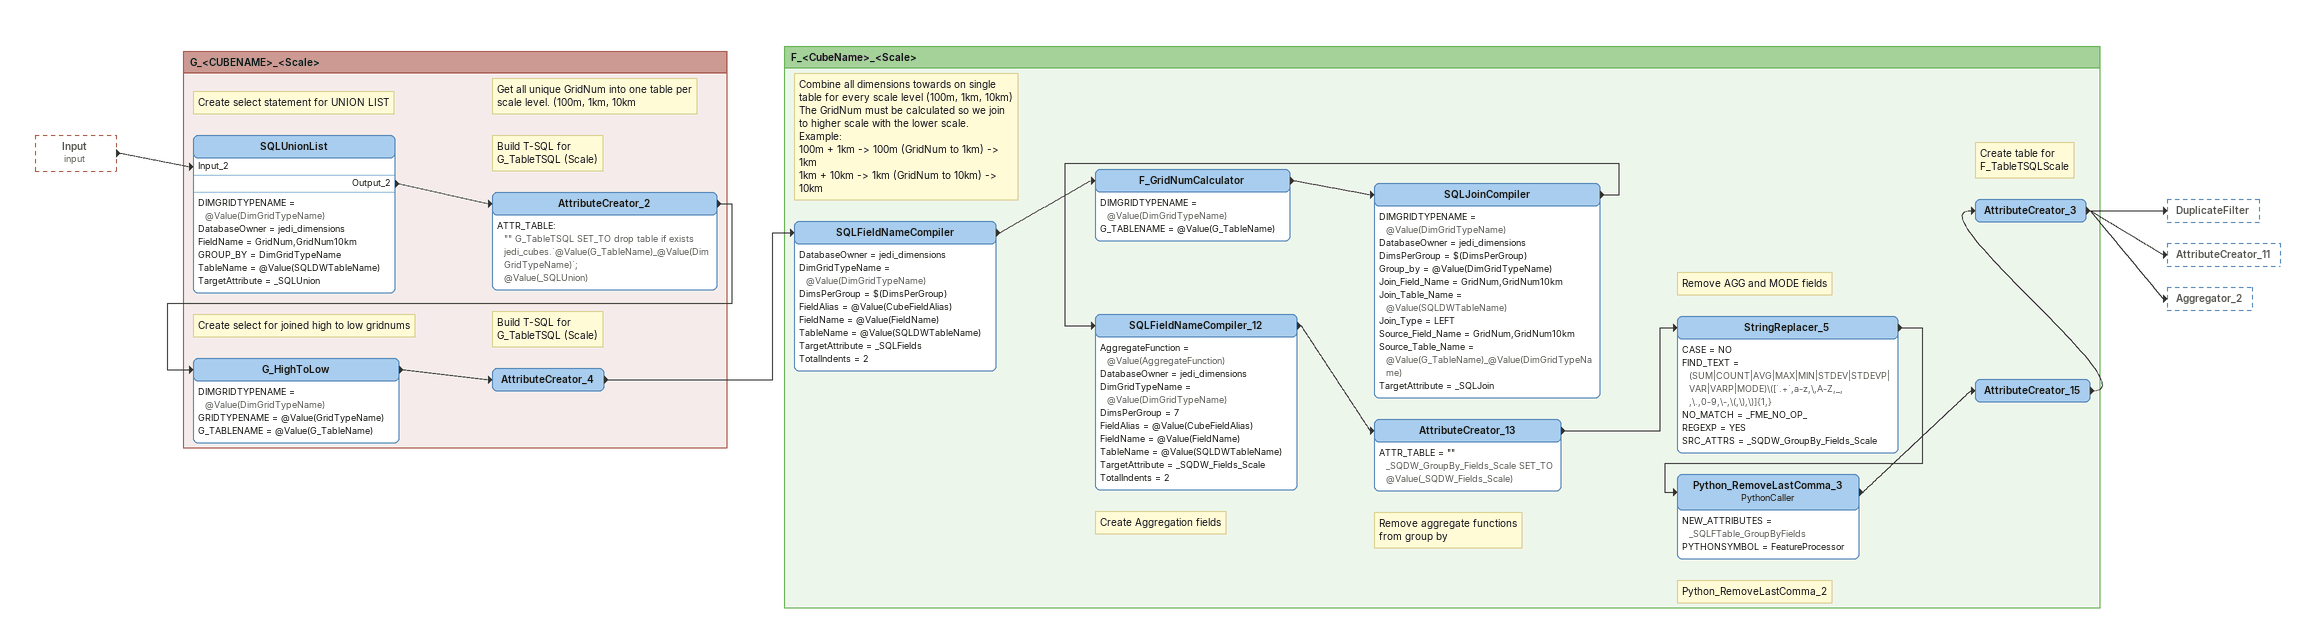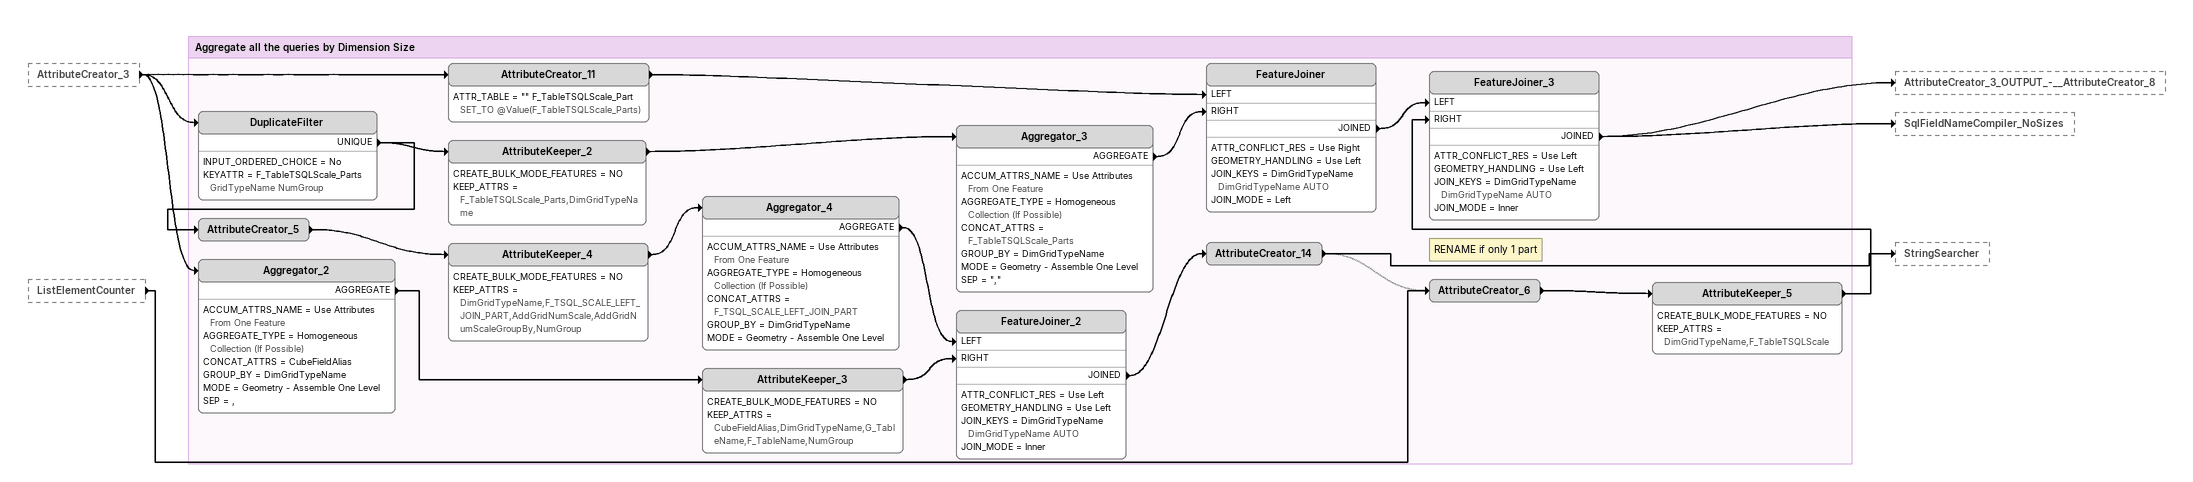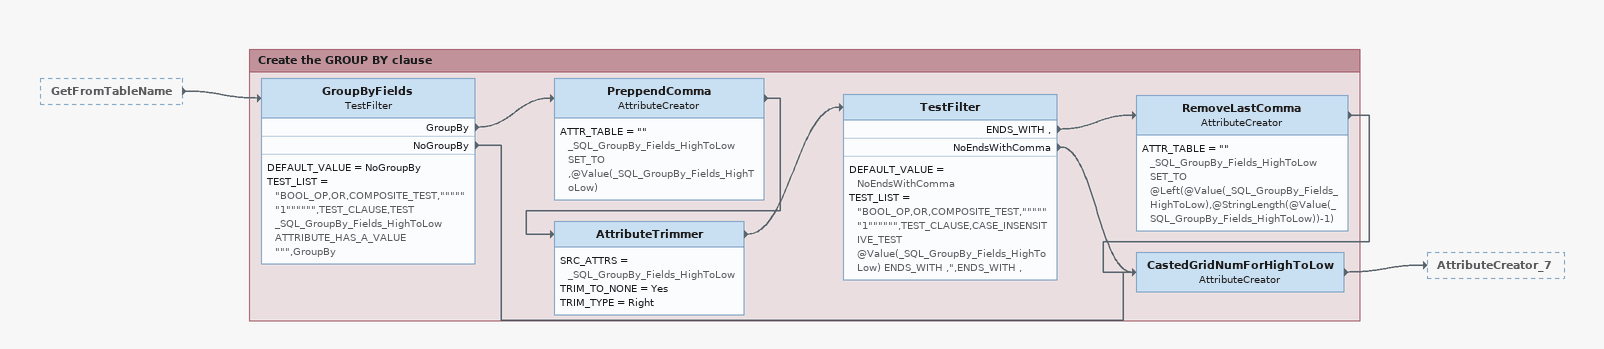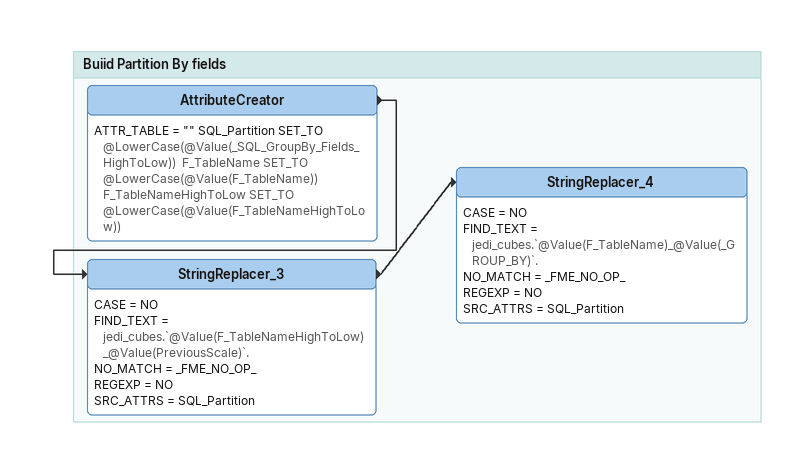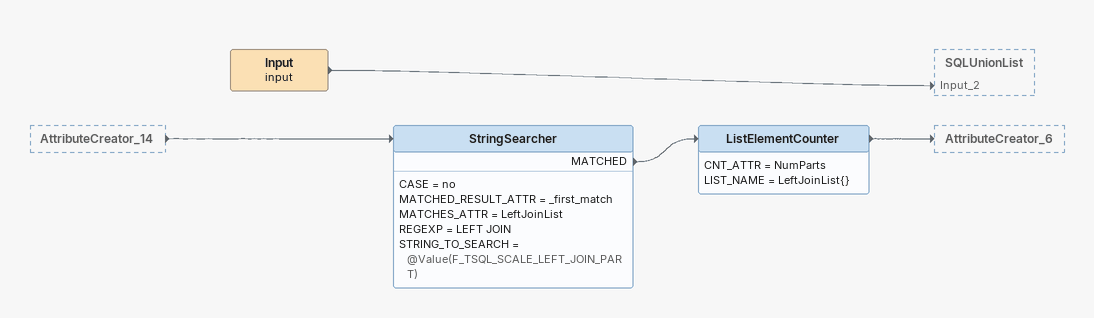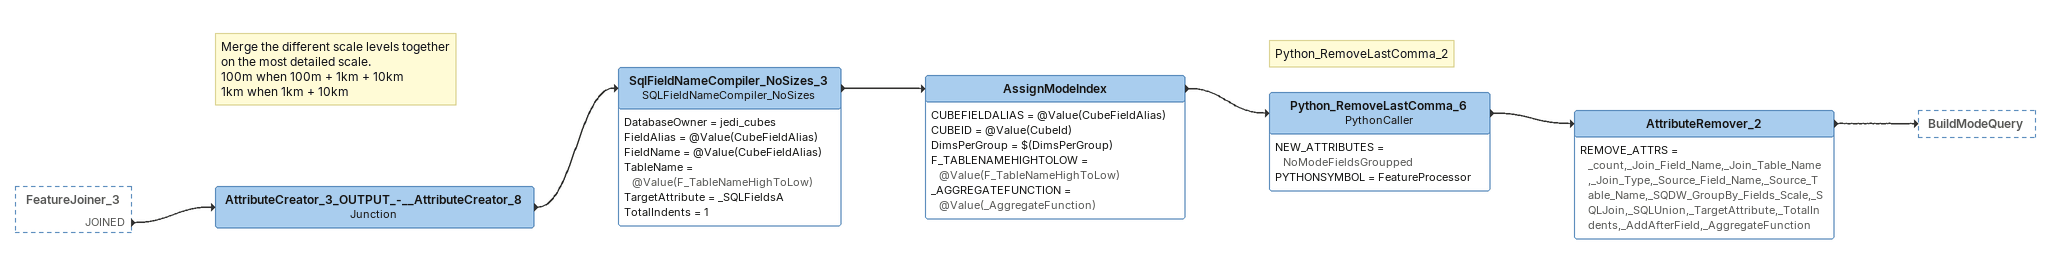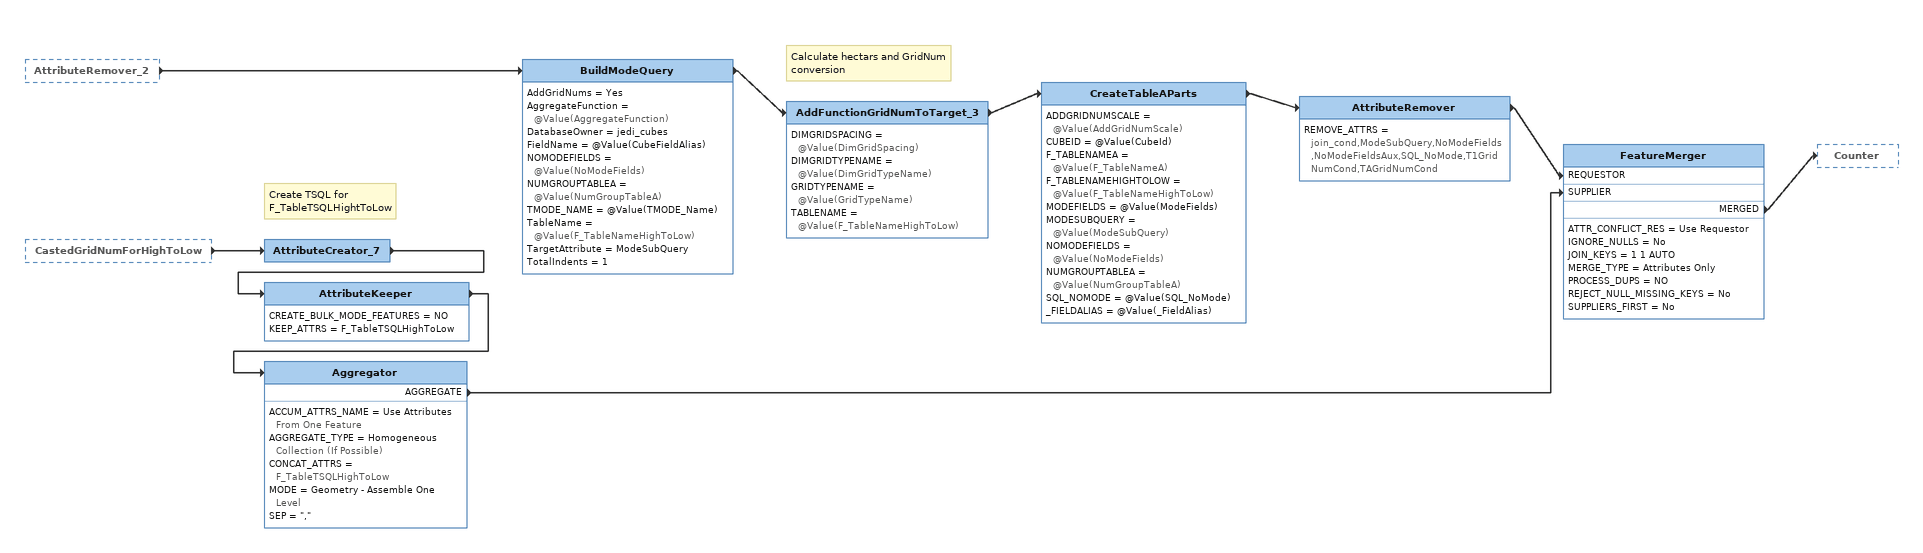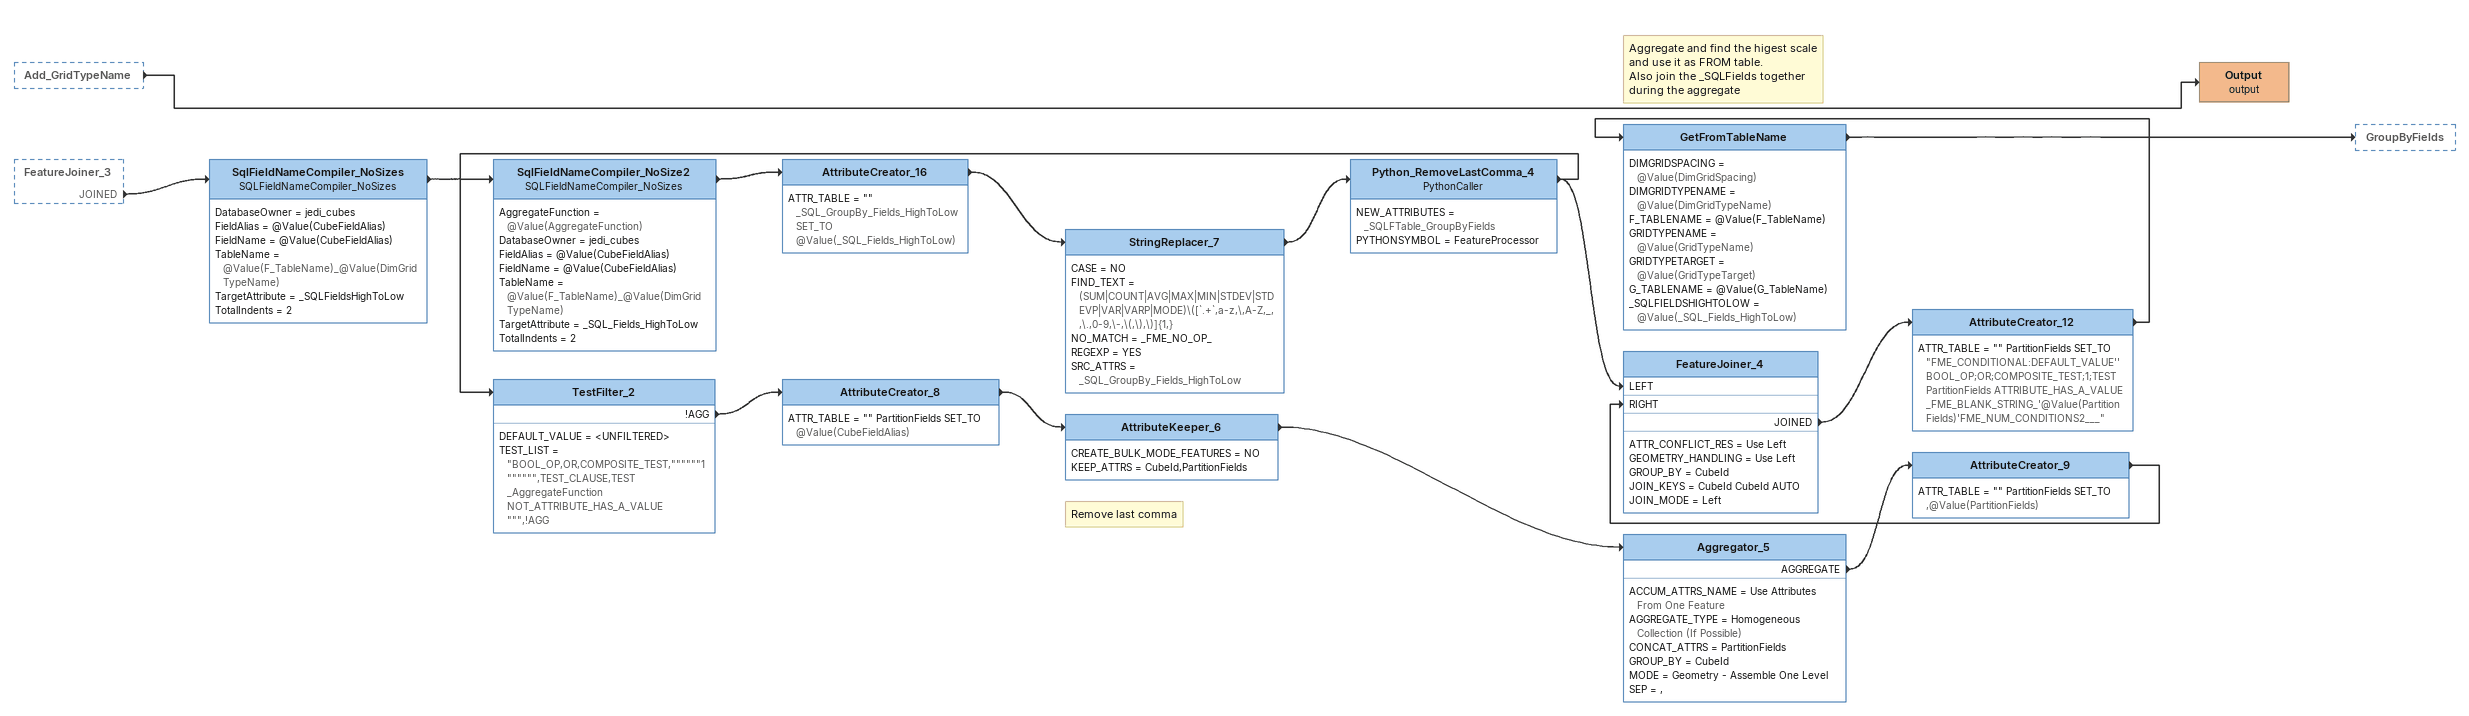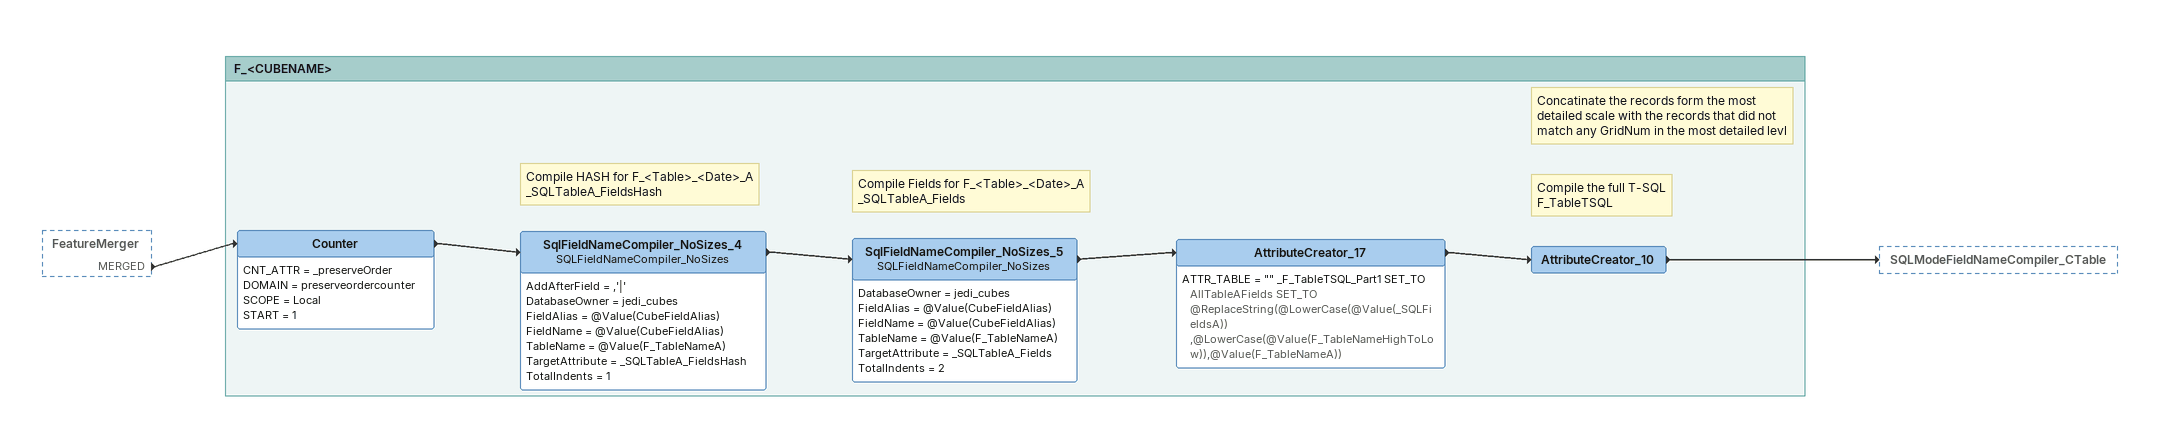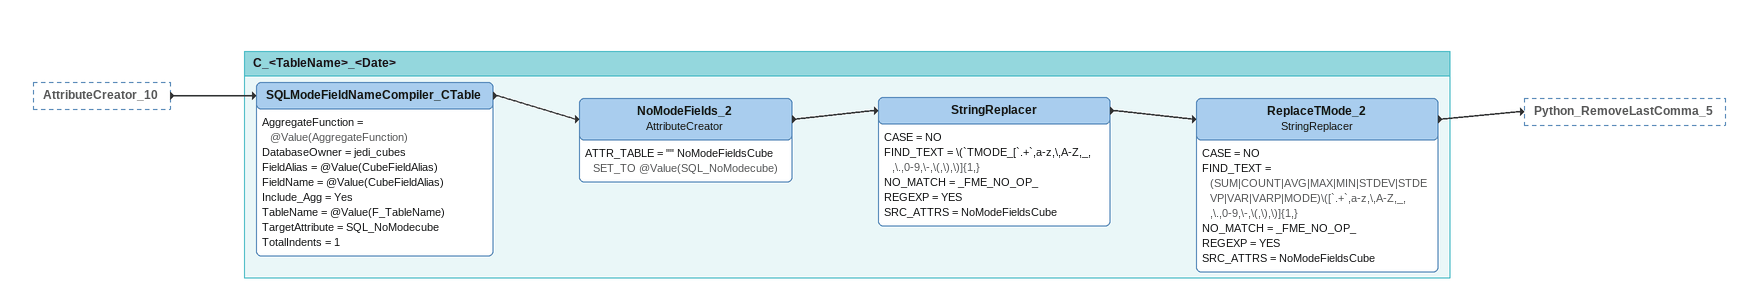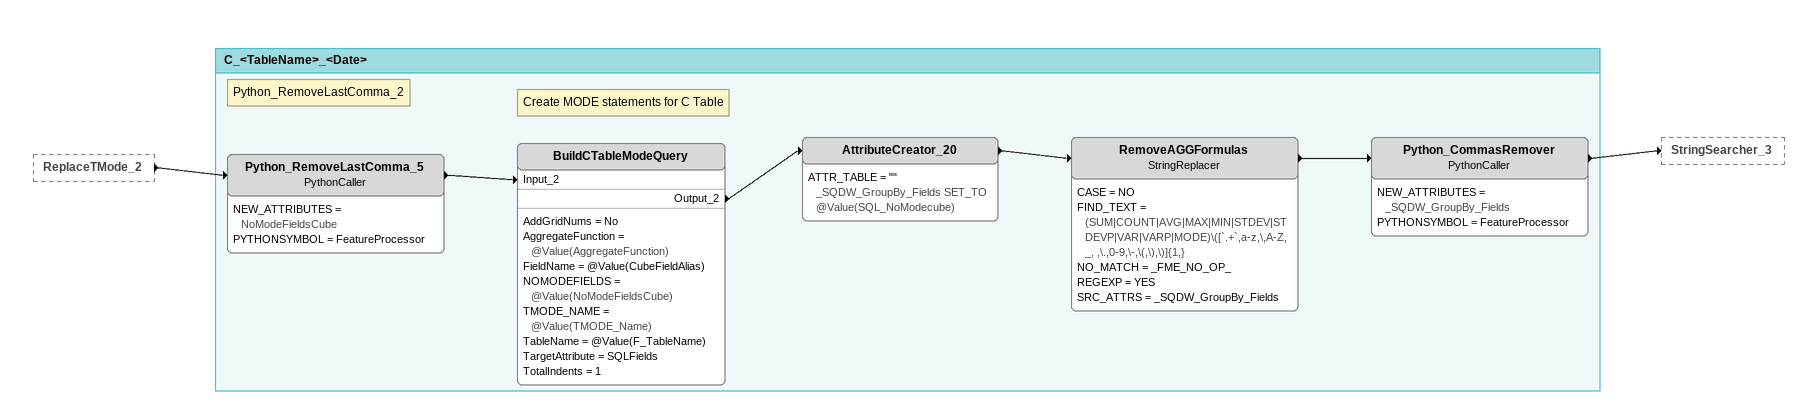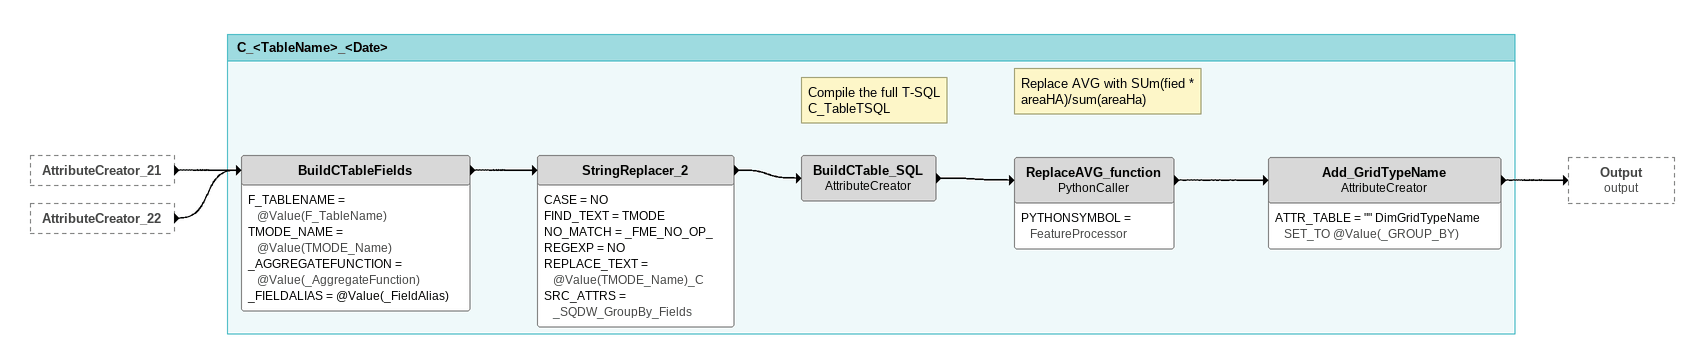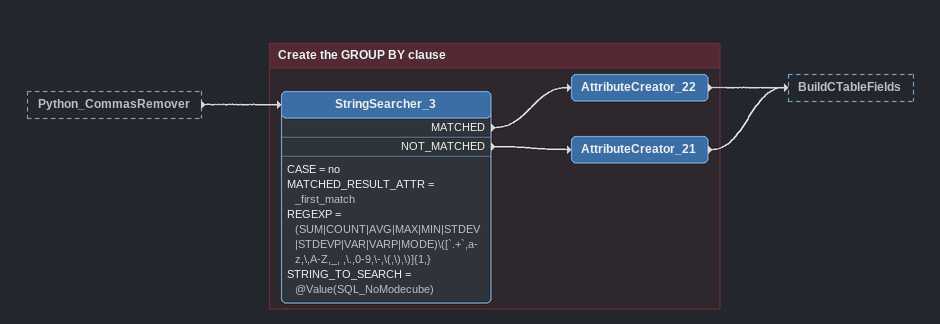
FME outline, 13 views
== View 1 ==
Input (input) [outside]
    -> SQLUnionList [Input_2]

Bookmark: G_<CUBENAME>_<Scale>
Note: Create select statement for UNION LIST
SQLUnionList
    DIMGRIDTYPENAME = @Value(DimGridTypeName)
    DatabaseOwner = jedi_dimensions
    FieldName = GridNum,GridNum10km
    GROUP_BY = DimGridTypeName
    TableName = @Value(SQLDWTableName)
    TargetAttribute = _SQLUnion
    Output_2 -> AttributeCreator_2
Note: Get all unique GridNum into one table per scale level. (100m, 1km, 10km
Note: Build T-SQL for / G_TableTSQL (Scale)
AttributeCreator_2
    ATTR_TABLE:
      "" G_TableTSQL SET_TO drop table if exists jedi_cubes.`@Value(G_TableName)_@Value(DimGridTypeName)`;
      @Value(_SQLUnion)
    -> G_HighToLow
Note: Create select for joined high to low gridnums
G_HighToLow
    DIMGRIDTYPENAME = @Value(DimGridTypeName)
    GRIDTYPENAME = @Value(GridTypeName)
    G_TABLENAME = @Value(G_TableName)
    -> AttributeCreator_4
Note: Build T-SQL for / G_TableTSQL (Scale)
AttributeCreator_4
    -> SQLFieldNameCompiler

Bookmark: F_<CubeName>_<Scale>
Note: Combine all dimensions towards on single table for every scale level (100m, 1km, 10km) / The GridNum must be calculated so we join to higher scale with the lower scale. / Example: / 100m + 1km -> 100m (GridNum to 1km) -> 1km / 1km + 10km -> 1km (GridNum to 10km) -> 10km
SQLFieldNameCompiler
    DatabaseOwner = jedi_dimensions
    DimGridTypeName = @Value(DimGridTypeName)
    DimsPerGroup = $(DimsPerGroup)
    FieldAlias = @Value(CubeFieldAlias)
    FieldName = @Value(FieldName)
    TableName = @Value(SQLDWTableName)
    TargetAttribute = _SQLFields
    TotalIndents = 2
    -> F_GridNumCalculator
F_GridNumCalculator
    DIMGRIDTYPENAME = @Value(DimGridTypeName)
    G_TABLENAME = @Value(G_TableName)
    -> SQLJoinCompiler
SQLJoinCompiler
    DIMGRIDTYPENAME = @Value(DimGridTypeName)
    DatabaseOwner = jedi_dimensions
    DimsPerGroup = $(DimsPerGroup)
    Group_by = @Value(DimGridTypeName)
    Join_Field_Name = GridNum,GridNum10km
    Join_Table_Name = @Value(SQLDWTableName)
    Join_Type = LEFT
    Source_Field_Name = GridNum,GridNum10km
    Source_Table_Name = @Value(G_TableName)_@Value(DimGridTypeName)
    TargetAttribute = _SQLJoin
    -> SQLFieldNameCompiler_12
Note: Create Aggregation fields
SQLFieldNameCompiler_12
    AggregateFunction = @Value(AggregateFunction)
    DatabaseOwner = jedi_dimensions
    DimGridTypeName = @Value(DimGridTypeName)
    DimsPerGroup = 7
    FieldAlias = @Value(CubeFieldAlias)
    FieldName = @Value(FieldName)
    TableName = @Value(SQLDWTableName)
    TargetAttribute = _SQDW_Fields_Scale
    TotalIndents = 2
    -> AttributeCreator_13
Note: Remove aggregate functions / from group by
AttributeCreator_13
    ATTR_TABLE = "" _SQDW_GroupBy_Fields_Scale SET_TO @Value(_SQDW_Fields_Scale)
    -> StringReplacer_5
Note: Remove AGG and MODE fields
StringReplacer_5
    CASE = NO
    FIND_TEXT = (SUM|COUNT|AVG|MAX|MIN|STDEV|STDEVP|VAR|VARP|MODE)\([`.+`,a-z,\,A-Z,_, ,\.,0-9,\-,\(,\),\)]{1,}
    NO_MATCH = _FME_NO_OP_
    REGEXP = YES
    SRC_ATTRS = _SQDW_GroupBy_Fields_Scale
    -> Python_RemoveLastComma_3
Note: Python_RemoveLastComma_2
Python_RemoveLastComma_3: PythonCaller
    NEW_ATTRIBUTES = _SQLFTable_GroupByFields
    PYTHONSYMBOL = FeatureProcessor
    -> AttributeCreator_15
AttributeCreator_15
    -> AttributeCreator_3
Note: Create table for / F_TableTSQLScale
AttributeCreator_3
    -> DuplicateFilter
    -> AttributeCreator_11
    -> Aggregator_2

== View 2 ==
AttributeCreator_3 [outside]
    -> DuplicateFilter
    -> AttributeCreator_11
    -> Aggregator_2
ListElementCounter [outside]
    -> AttributeCreator_6

Bookmark: Aggregate all the queries by Dimension Size
AttributeCreator_11
    ATTR_TABLE = "" F_TableTSQLScale_Part SET_TO @Value(F_TableTSQLScale_Parts)
    -> FeatureJoiner [LEFT]
DuplicateFilter
    INPUT_ORDERED_CHOICE = No
    KEYATTR = F_TableTSQLScale_Parts GridTypeName NumGroup
    UNIQUE -> AttributeKeeper_2
    UNIQUE -> AttributeCreator_5
AttributeKeeper_2
    CREATE_BULK_MODE_FEATURES = NO
    KEEP_ATTRS = F_TableTSQLScale_Parts,DimGridTypeName
    -> Aggregator_3
Aggregator_3
    ACCUM_ATTRS_NAME = Use Attributes From One Feature
    AGGREGATE_TYPE = Homogeneous Collection (If Possible)
    CONCAT_ATTRS = F_TableTSQLScale_Parts
    GROUP_BY = DimGridTypeName
    MODE = Geometry - Assemble One Level
    SEP = ","
    AGGREGATE -> FeatureJoiner [RIGHT]
FeatureJoiner
    ATTR_CONFLICT_RES = Use Right
    GEOMETRY_HANDLING = Use Left
    JOIN_KEYS = DimGridTypeName DimGridTypeName AUTO
    JOIN_MODE = Left
    JOINED -> FeatureJoiner_3 [LEFT]
AttributeCreator_5
    -> AttributeKeeper_4
AttributeKeeper_4
    CREATE_BULK_MODE_FEATURES = NO
    KEEP_ATTRS = DimGridTypeName,F_TSQL_SCALE_LEFT_JOIN_PART,AddGridNumScale,AddGridNumScaleGroupBy,NumGroup
    -> Aggregator_4
Aggregator_4
    ACCUM_ATTRS_NAME = Use Attributes From One Feature
    AGGREGATE_TYPE = Homogeneous Collection (If Possible)
    CONCAT_ATTRS = F_TSQL_SCALE_LEFT_JOIN_PART
    GROUP_BY = DimGridTypeName
    MODE = Geometry - Assemble One Level
    AGGREGATE -> FeatureJoiner_2 [LEFT]
Aggregator_2
    ACCUM_ATTRS_NAME = Use Attributes From One Feature
    AGGREGATE_TYPE = Homogeneous Collection (If Possible)
    CONCAT_ATTRS = CubeFieldAlias
    GROUP_BY = DimGridTypeName
    MODE = Geometry - Assemble One Level
    SEP = ,
    AGGREGATE -> AttributeKeeper_3
AttributeKeeper_3
    CREATE_BULK_MODE_FEATURES = NO
    KEEP_ATTRS = CubeFieldAlias,DimGridTypeName,G_TableName,F_TableName,NumGroup
    -> FeatureJoiner_2 [RIGHT]
FeatureJoiner_2
    ATTR_CONFLICT_RES = Use Left
    GEOMETRY_HANDLING = Use Left
    JOIN_KEYS = DimGridTypeName DimGridTypeName AUTO
    JOIN_MODE = Inner
    JOINED -> AttributeCreator_14
AttributeCreator_14
    -> AttributeCreator_6 [off]
    -> StringSearcher
Note: RENAME if only 1 part
AttributeCreator_6
    -> AttributeKeeper_5
AttributeKeeper_5
    CREATE_BULK_MODE_FEATURES = NO
    KEEP_ATTRS = DimGridTypeName,F_TableTSQLScale
    -> FeatureJoiner_3 [RIGHT]
FeatureJoiner_3
    ATTR_CONFLICT_RES = Use Left
    GEOMETRY_HANDLING = Use Left
    JOIN_KEYS = DimGridTypeName DimGridTypeName AUTO
    JOIN_MODE = Inner
    JOINED -> AttributeCreator_3_OUTPUT_-__AttributeCreator_8
    JOINED -> SqlFieldNameCompiler_NoSizes

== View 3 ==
GetFromTableName [outside]
    -> GroupByFields

Bookmark: Create the GROUP BY clause
GroupByFields: TestFilter
    DEFAULT_VALUE = NoGroupBy
    TEST_LIST = "BOOL_OP,OR,COMPOSITE_TEST,""""""1"""""",TEST_CLAUSE,TEST _SQL_GroupBy_Fields_HighToLow ATTRIBUTE_HAS_A_VALUE """,GroupBy
    GroupBy -> PreppendComma
    NoGroupBy -> CastedGridNumForHighToLow
PreppendComma: AttributeCreator
    ATTR_TABLE = "" _SQL_GroupBy_Fields_HighToLow SET_TO ,@Value(_SQL_GroupBy_Fields_HighToLow)
    -> AttributeTrimmer
AttributeTrimmer
    SRC_ATTRS = _SQL_GroupBy_Fields_HighToLow
    TRIM_TO_NONE = Yes
    TRIM_TYPE = Right
    -> TestFilter
TestFilter
    DEFAULT_VALUE = NoEndsWithComma
    TEST_LIST = "BOOL_OP,OR,COMPOSITE_TEST,""""""1"""""",TEST_CLAUSE,CASE_INSENSITIVE_TEST @Value(_SQL_GroupBy_Fields_HighToLow) ENDS_WITH ,",ENDS_WITH ,
    ENDS_WITH , -> RemoveLastComma
    NoEndsWithComma -> CastedGridNumForHighToLow
RemoveLastComma: AttributeCreator
    ATTR_TABLE = "" _SQL_GroupBy_Fields_HighToLow SET_TO @Left(@Value(_SQL_GroupBy_Fields_HighToLow),@StringLength(@Value(_SQL_GroupBy_Fields_HighToLow))-1)
    -> CastedGridNumForHighToLow
CastedGridNumForHighToLow: AttributeCreator
    -> AttributeCreator_7

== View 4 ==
Bookmark: Buiid Partition By fields
AttributeCreator
    ATTR_TABLE = "" SQL_Partition SET_TO @LowerCase(@Value(_SQL_GroupBy_Fields_HighToLow))  F_TableName SET_TO @LowerCase(@Value(F_TableName))  F_TableNameHighToLow SET_TO @LowerCase(@Value(F_TableNameHighToLow))
    -> StringReplacer_3
StringReplacer_3
    CASE = NO
    FIND_TEXT = jedi_cubes.`@Value(F_TableNameHighToLow)_@Value(PreviousScale)`.
    NO_MATCH = _FME_NO_OP_
    REGEXP = NO
    SRC_ATTRS = SQL_Partition
    -> StringReplacer_4
StringReplacer_4
    CASE = NO
    FIND_TEXT = jedi_cubes.`@Value(F_TableName)_@Value(_GROUP_BY)`.
    NO_MATCH = _FME_NO_OP_
    REGEXP = NO
    SRC_ATTRS = SQL_Partition

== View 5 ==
AttributeCreator_14 [outside]
    -> StringSearcher
Input (input)
    -> SQLUnionList [Input_2]
StringSearcher
    CASE = no
    MATCHED_RESULT_ATTR = _first_match
    MATCHES_ATTR = LeftJoinList
    REGEXP = LEFT JOIN
    STRING_TO_SEARCH = @Value(F_TSQL_SCALE_LEFT_JOIN_PART)
    MATCHED -> ListElementCounter
ListElementCounter
    CNT_ATTR = NumParts
    LIST_NAME = LeftJoinList{}
    -> AttributeCreator_6

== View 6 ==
FeatureJoiner_3 [outside]
    JOINED -> AttributeCreator_3_OUTPUT_-__AttributeCreator_8
Note: Merge the different scale levels together on the most detailed scale. / 100m when 100m + 1km + 10km / 1km when 1km + 10km
AttributeCreator_3_OUTPUT_-__AttributeCreator_8: Junction
    -> SqlFieldNameCompiler_NoSizes_3
SqlFieldNameCompiler_NoSizes_3: SQLFieldNameCompiler_NoSizes
    DatabaseOwner = jedi_cubes
    FieldAlias = @Value(CubeFieldAlias)
    FieldName = @Value(CubeFieldAlias)
    TableName = @Value(F_TableNameHighToLow)
    TargetAttribute = _SQLFieldsA
    TotalIndents = 1
    -> AssignModeIndex
AssignModeIndex
    CUBEFIELDALIAS = @Value(CubeFieldAlias)
    CUBEID = @Value(CubeId)
    DimsPerGroup = $(DimsPerGroup)
    F_TABLENAMEHIGHTOLOW = @Value(F_TableNameHighToLow)
    _AGGREGATEFUNCTION = @Value(_AggregateFunction)
    -> Python_RemoveLastComma_6
Note: Python_RemoveLastComma_2
Python_RemoveLastComma_6: PythonCaller
    NEW_ATTRIBUTES = NoModeFieldsGroupped
    PYTHONSYMBOL = FeatureProcessor
    -> AttributeRemover_2
AttributeRemover_2
    REMOVE_ATTRS = _count,_Join_Field_Name,_Join_Table_Name,_Join_Type,_Source_Field_Name,_Source_Table_Name,_SQDW_GroupBy_Fields_Scale,_SQLJoin,_SQLUnion,_TargetAttribute,_TotalIndents,_AddAfterField,_AggregateFunction
    -> BuildModeQuery

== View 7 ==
AttributeRemover_2 [outside]
    -> BuildModeQuery
CastedGridNumForHighToLow [outside]
    -> AttributeCreator_7
BuildModeQuery
    AddGridNums = Yes
    AggregateFunction = @Value(AggregateFunction)
    DatabaseOwner = jedi_cubes
    FieldName = @Value(CubeFieldAlias)
    NOMODEFIELDS = @Value(NoModeFields)
    NUMGROUPTABLEA = @Value(NumGroupTableA)
    TMODE_NAME = @Value(TMODE_Name)
    TableName = @Value(F_TableNameHighToLow)
    TargetAttribute = ModeSubQuery
    TotalIndents = 1
    -> AddFunctionGridNumToTarget_3
Note: Calculate hectars and GridNum conversion
AddFunctionGridNumToTarget_3
    DIMGRIDSPACING = @Value(DimGridSpacing)
    DIMGRIDTYPENAME = @Value(DimGridTypeName)
    GRIDTYPENAME = @Value(GridTypeName)
    TABLENAME = @Value(F_TableNameHighToLow)
    -> CreateTableAParts
CreateTableAParts
    ADDGRIDNUMSCALE = @Value(AddGridNumScale)
    CUBEID = @Value(CubeId)
    F_TABLENAMEA = @Value(F_TableNameA)
    F_TABLENAMEHIGHTOLOW = @Value(F_TableNameHighToLow)
    MODEFIELDS = @Value(ModeFields)
    MODESUBQUERY = @Value(ModeSubQuery)
    NOMODEFIELDS = @Value(NoModeFields)
    NUMGROUPTABLEA = @Value(NumGroupTableA)
    SQL_NOMODE = @Value(SQL_NoMode)
    _FIELDALIAS = @Value(_FieldAlias)
    -> AttributeRemover
AttributeRemover
    REMOVE_ATTRS = join_cond,ModeSubQuery,NoModeFields,NoModeFieldsAux,SQL_NoMode,T1GridNumCond,TAGridNumCond
    -> FeatureMerger [REQUESTOR]
Note: Create TSQL for F_TableTSQLHightToLow
AttributeCreator_7
    -> AttributeKeeper
AttributeKeeper
    CREATE_BULK_MODE_FEATURES = NO
    KEEP_ATTRS = F_TableTSQLHighToLow
    -> Aggregator
Aggregator
    ACCUM_ATTRS_NAME = Use Attributes From One Feature
    AGGREGATE_TYPE = Homogeneous Collection (If Possible)
    CONCAT_ATTRS = F_TableTSQLHighToLow
    MODE = Geometry - Assemble One Level
    SEP = ","
    AGGREGATE -> FeatureMerger [SUPPLIER]
FeatureMerger
    ATTR_CONFLICT_RES = Use Requestor
    IGNORE_NULLS = No
    JOIN_KEYS = 1 1 AUTO
    MERGE_TYPE = Attributes Only
    PROCESS_DUPS = NO
    REJECT_NULL_MISSING_KEYS = No
    SUPPLIERS_FIRST = No
    MERGED -> Counter

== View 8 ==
Add_GridTypeName [outside]
    -> Output (output)
FeatureJoiner_3 [outside]
    JOINED -> SqlFieldNameCompiler_NoSizes
SqlFieldNameCompiler_NoSizes: SQLFieldNameCompiler_NoSizes
    DatabaseOwner = jedi_cubes
    FieldAlias = @Value(CubeFieldAlias)
    FieldName = @Value(CubeFieldAlias)
    TableName = @Value(F_TableName)_@Value(DimGridTypeName)
    TargetAttribute = _SQLFieldsHighToLow
    TotalIndents = 2
    -> SqlFieldNameCompiler_NoSize2
SqlFieldNameCompiler_NoSize2: SQLFieldNameCompiler_NoSizes
    AggregateFunction = @Value(AggregateFunction)
    DatabaseOwner = jedi_cubes
    FieldAlias = @Value(CubeFieldAlias)
    FieldName = @Value(CubeFieldAlias)
    TableName = @Value(F_TableName)_@Value(DimGridTypeName)
    TargetAttribute = _SQL_Fields_HighToLow
    TotalIndents = 2
    -> AttributeCreator_16
AttributeCreator_16
    ATTR_TABLE = "" _SQL_GroupBy_Fields_HighToLow SET_TO @Value(_SQL_Fields_HighToLow)
    -> StringReplacer_7
StringReplacer_7
    CASE = NO
    FIND_TEXT = (SUM|COUNT|AVG|MAX|MIN|STDEV|STDEVP|VAR|VARP|MODE)\([`.+`,a-z,\,A-Z,_, ,\.,0-9,\-,\(,\),\)]{1,}
    NO_MATCH = _FME_NO_OP_
    REGEXP = YES
    SRC_ATTRS = _SQL_GroupBy_Fields_HighToLow
    -> Python_RemoveLastComma_4
Python_RemoveLastComma_4: PythonCaller
    NEW_ATTRIBUTES = _SQLFTable_GroupByFields
    PYTHONSYMBOL = FeatureProcessor
    -> TestFilter_2
    -> FeatureJoiner_4 [LEFT]
TestFilter_2
    DEFAULT_VALUE = <UNFILTERED>
    TEST_LIST = "BOOL_OP,OR,COMPOSITE_TEST,""""""1"""""",TEST_CLAUSE,TEST _AggregateFunction NOT_ATTRIBUTE_HAS_A_VALUE """,!AGG
    !AGG -> AttributeCreator_8
AttributeCreator_8
    ATTR_TABLE = "" PartitionFields SET_TO @Value(CubeFieldAlias)
    -> AttributeKeeper_6
Note: Remove last comma
AttributeKeeper_6
    CREATE_BULK_MODE_FEATURES = NO
    KEEP_ATTRS = CubeId,PartitionFields
    -> Aggregator_5
Aggregator_5
    ACCUM_ATTRS_NAME = Use Attributes From One Feature
    AGGREGATE_TYPE = Homogeneous Collection (If Possible)
    CONCAT_ATTRS = PartitionFields
    GROUP_BY = CubeId
    MODE = Geometry - Assemble One Level
    SEP = ,
    AGGREGATE -> AttributeCreator_9
AttributeCreator_9
    ATTR_TABLE = "" PartitionFields SET_TO ,@Value(PartitionFields)
    -> FeatureJoiner_4 [RIGHT]
FeatureJoiner_4
    ATTR_CONFLICT_RES = Use Left
    GEOMETRY_HANDLING = Use Left
    GROUP_BY = CubeId
    JOIN_KEYS = CubeId CubeId AUTO
    JOIN_MODE = Left
    JOINED -> AttributeCreator_12
AttributeCreator_12
    ATTR_TABLE = "" PartitionFields SET_TO "FME_CONDITIONAL:DEFAULT_VALUE''BOOL_OP;OR;COMPOSITE_TEST;1;TEST PartitionFields ATTRIBUTE_HAS_A_VALUE _FME_BLANK_STRING_'@Value(PartitionFields)'FME_NUM_CONDITIONS2___"
    -> GetFromTableName
Note: Aggregate and find the higest scale / and use it as FROM table. / Also join the _SQLFields together during the aggregate
GetFromTableName
    DIMGRIDSPACING = @Value(DimGridSpacing)
    DIMGRIDTYPENAME = @Value(DimGridTypeName)
    F_TABLENAME = @Value(F_TableName)
    GRIDTYPENAME = @Value(GridTypeName)
    GRIDTYPETARGET = @Value(GridTypeTarget)
    G_TABLENAME = @Value(G_TableName)
    _SQLFIELDSHIGHTOLOW = @Value(_SQL_Fields_HighToLow)
    -> GroupByFields
Output (output)

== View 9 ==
FeatureMerger [outside]
    MERGED -> Counter

Bookmark: F_<CUBENAME>
Counter
    CNT_ATTR = _preserveOrder
    DOMAIN = preserveordercounter
    SCOPE = Local
    START = 1
    -> SqlFieldNameCompiler_NoSizes_4
Note: Compile HASH for F_<Table>_<Date>_A / _SQLTableA_FieldsHash
SqlFieldNameCompiler_NoSizes_4: SQLFieldNameCompiler_NoSizes
    AddAfterField = ,'|'
    DatabaseOwner = jedi_cubes
    FieldAlias = @Value(CubeFieldAlias)
    FieldName = @Value(CubeFieldAlias)
    TableName = @Value(F_TableNameA)
    TargetAttribute = _SQLTableA_FieldsHash
    TotalIndents = 1
    -> SqlFieldNameCompiler_NoSizes_5
Note: Compile Fields for F_<Table>_<Date>_A / _SQLTableA_Fields
SqlFieldNameCompiler_NoSizes_5: SQLFieldNameCompiler_NoSizes
    DatabaseOwner = jedi_cubes
    FieldAlias = @Value(CubeFieldAlias)
    FieldName = @Value(CubeFieldAlias)
    TableName = @Value(F_TableNameA)
    TargetAttribute = _SQLTableA_Fields
    TotalIndents = 2
    -> AttributeCreator_17
AttributeCreator_17
    ATTR_TABLE = "" _F_TableTSQL_Part1 SET_TO   AllTableAFields SET_TO @ReplaceString(@LowerCase(@Value(_SQLFieldsA))  ,@LowerCase(@Value(F_TableNameHighToLow)),@Value(F_TableNameA))
    -> AttributeCreator_10
Note: Concatinate the records form the most detailed scale with the records that did not match any GridNum in the most detailed levl
Note: Compile the full T-SQL / F_TableTSQL
AttributeCreator_10
    -> SQLModeFieldNameCompiler_CTable

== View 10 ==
AttributeCreator_10 [outside]
    -> SQLModeFieldNameCompiler_CTable

Bookmark: C_<TableName>_<Date>
SQLModeFieldNameCompiler_CTable
    AggregateFunction = @Value(AggregateFunction)
    DatabaseOwner = jedi_cubes
    FieldAlias = @Value(CubeFieldAlias)
    FieldName = @Value(CubeFieldAlias)
    Include_Agg = Yes
    TableName = @Value(F_TableName)
    TargetAttribute = SQL_NoModecube
    TotalIndents = 1
    -> NoModeFields_2
NoModeFields_2: AttributeCreator
    ATTR_TABLE = "" NoModeFieldsCube SET_TO @Value(SQL_NoModecube)
    -> StringReplacer
StringReplacer
    CASE = NO
    FIND_TEXT = \(`TMODE_[`.+`,a-z,\,A-Z,_, ,\.,0-9,\-,\(,\),\)]{1,}
    NO_MATCH = _FME_NO_OP_
    REGEXP = YES
    SRC_ATTRS = NoModeFieldsCube
    -> ReplaceTMode_2
ReplaceTMode_2: StringReplacer
    CASE = NO
    FIND_TEXT = (SUM|COUNT|AVG|MAX|MIN|STDEV|STDEVP|VAR|VARP|MODE)\([`.+`,a-z,\,A-Z,_, ,\.,0-9,\-,\(,\),\)]{1,}
    NO_MATCH = _FME_NO_OP_
    REGEXP = YES
    SRC_ATTRS = NoModeFieldsCube
    -> Python_RemoveLastComma_5

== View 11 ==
ReplaceTMode_2 [outside]
    -> Python_RemoveLastComma_5

Bookmark: C_<TableName>_<Date>
Note: Python_RemoveLastComma_2
Python_RemoveLastComma_5: PythonCaller
    NEW_ATTRIBUTES = NoModeFieldsCube
    PYTHONSYMBOL = FeatureProcessor
    -> BuildCTableModeQuery [Input_2]
Note: Create MODE statements for C Table
BuildCTableModeQuery
    AddGridNums = No
    AggregateFunction = @Value(AggregateFunction)
    FieldName = @Value(CubeFieldAlias)
    NOMODEFIELDS = @Value(NoModeFieldsCube)
    TMODE_NAME = @Value(TMODE_Name)
    TableName = @Value(F_TableName)
    TargetAttribute = SQLFields
    TotalIndents = 1
    Output_2 -> AttributeCreator_20
AttributeCreator_20
    ATTR_TABLE = "" _SQDW_GroupBy_Fields SET_TO @Value(SQL_NoModecube)
    -> RemoveAGGFormulas
RemoveAGGFormulas: StringReplacer
    CASE = NO
    FIND_TEXT = (SUM|COUNT|AVG|MAX|MIN|STDEV|STDEVP|VAR|VARP|MODE)\([`.+`,a-z,\,A-Z,_, ,\.,0-9,\-,\(,\),\)]{1,}
    NO_MATCH = _FME_NO_OP_
    REGEXP = YES
    SRC_ATTRS = _SQDW_GroupBy_Fields
    -> Python_CommasRemover
Python_CommasRemover: PythonCaller
    NEW_ATTRIBUTES = _SQDW_GroupBy_Fields
    PYTHONSYMBOL = FeatureProcessor
    -> StringSearcher_3

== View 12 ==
AttributeCreator_21 [outside]
    -> BuildCTableFields
AttributeCreator_22 [outside]
    -> BuildCTableFields

Bookmark: C_<TableName>_<Date>
BuildCTableFields
    F_TABLENAME = @Value(F_TableName)
    TMODE_NAME = @Value(TMODE_Name)
    _AGGREGATEFUNCTION = @Value(_AggregateFunction)
    _FIELDALIAS = @Value(_FieldAlias)
    -> StringReplacer_2
StringReplacer_2
    CASE = NO
    FIND_TEXT = TMODE
    NO_MATCH = _FME_NO_OP_
    REGEXP = NO
    REPLACE_TEXT = @Value(TMODE_Name)_C
    SRC_ATTRS = _SQDW_GroupBy_Fields
    -> BuildCTable_SQL
Note: Compile the full T-SQL / C_TableTSQL
BuildCTable_SQL: AttributeCreator
    -> ReplaceAVG_function
Note: Replace AVG with SUm(fied * areaHA)/sum(areaHa)
ReplaceAVG_function: PythonCaller
    PYTHONSYMBOL = FeatureProcessor
    -> Add_GridTypeName
Add_GridTypeName: AttributeCreator
    ATTR_TABLE = "" DimGridTypeName SET_TO @Value(_GROUP_BY)
    -> Output (output)

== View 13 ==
Python_CommasRemover [outside]
    -> StringSearcher_3

Bookmark: Create the GROUP BY clause
StringSearcher_3
    CASE = no
    MATCHED_RESULT_ATTR = _first_match
    REGEXP = (SUM|COUNT|AVG|MAX|MIN|STDEV|STDEVP|VAR|VARP|MODE)\([`.+`,a-z,\,A-Z,_, ,\.,0-9,\-,\(,\),\)]{1,}
    STRING_TO_SEARCH = @Value(SQL_NoModecube)
    MATCHED -> AttributeCreator_22
    NOT_MATCHED -> AttributeCreator_21
AttributeCreator_22
    -> BuildCTableFields
AttributeCreator_21
    -> BuildCTableFields
